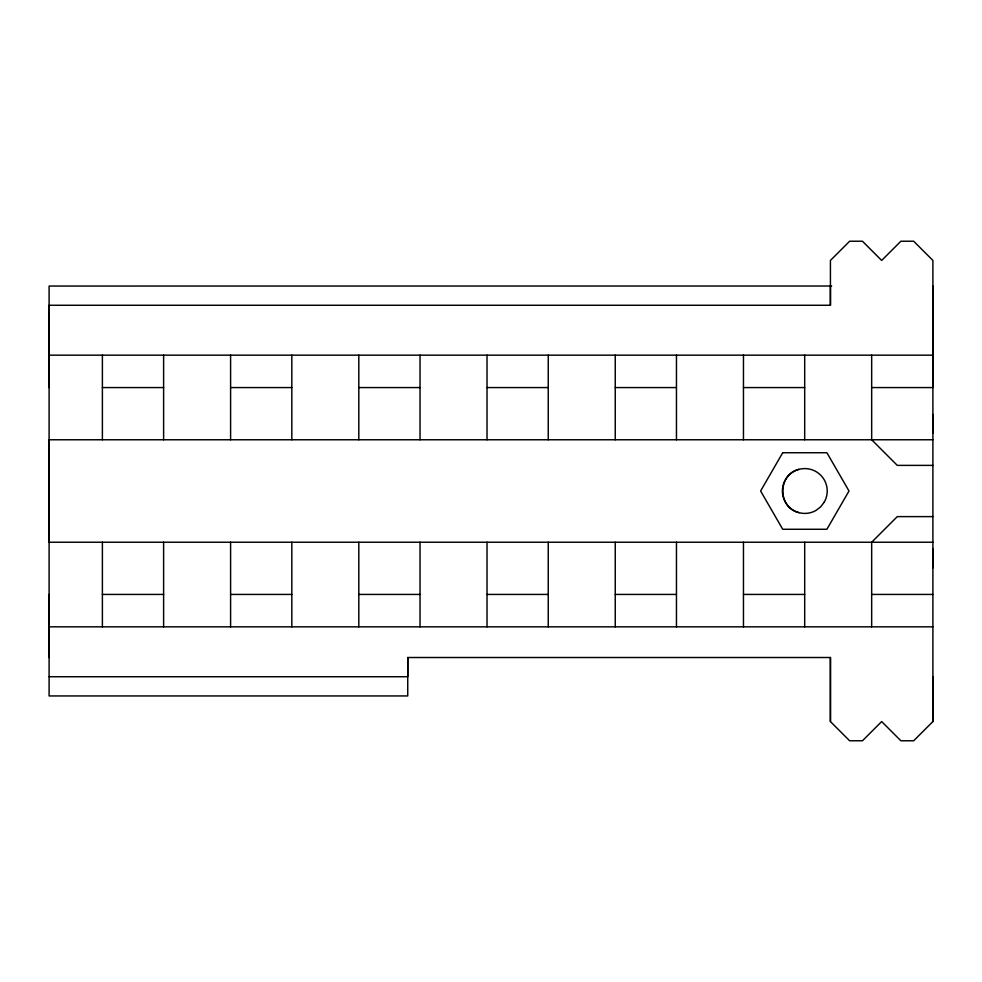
<?xml version="1.0" encoding="UTF-8"?>
<svg xmlns="http://www.w3.org/2000/svg" width="982" height="982" viewBox="0 0 982 982"><rect width="100%" height="100%" fill="white"/><g stroke="black" fill="none" stroke-linecap="round" stroke-linejoin="round"><path stroke-width="1.47" d="M49.1 594.429L49.1 695.943L407.739 695.943L407.739 657.51L830.428 657.51L830.428 721.561L849.639 740.772L862.454 740.772L881.664 721.561L900.875 740.772L913.677 740.772L932.9 721.561L932.9 286.02M49.1 387.571L49.1 305.267L830.428 305.267L830.428 260.439L849.639 241.228L862.454 241.228L881.664 260.439L900.875 241.228L913.69 241.228L932.9 260.439L932.9 387.571L871.672 387.571M932.9 721.561L932.9 676.733M932.9 414.478L932.9 433.037M830.428 286.057L830.428 305.267M799.004 469.347C777.474 474.097 777.474 507.915 799.004 512.653M831.631 286.02L49.1 286.057L49.1 657.51M49.1 355.165L932.9 355.165M102.386 387.571L163.613 387.571M230.598 387.571L291.826 387.571M358.811 387.571L420.038 387.571M487.023 387.571L548.251 387.571M615.248 387.571L676.463 387.571M743.46 387.571L804.688 387.571M932.9 439.764L49.1 439.764L49.1 542.236L932.9 542.236M932.9 465.382L897.29 465.382L871.672 439.764L871.672 355.165M932.9 516.618L897.29 516.618L871.672 542.236L871.672 626.835M102.386 594.429L163.613 594.429M230.598 594.429L291.826 594.429M358.811 594.429L420.038 594.429M487.023 594.429L548.251 594.429M615.248 594.429L676.463 594.429M743.46 594.429L804.688 594.429M871.672 594.429L932.9 594.429M49.1 626.835L932.9 626.835M49.1 676.733L407.739 676.733L407.739 657.523M932.888 548.975L932.9 567.854M830.428 657.51L830.428 721.561M804.688 355.165L804.688 439.764M804.688 542.236L804.688 626.835M743.46 355.165L743.46 439.764M743.46 542.236L743.46 626.835M676.463 355.165L676.463 439.764M676.463 542.236L676.463 626.835M615.248 355.165L615.248 439.764M615.248 542.236L615.248 626.835M548.251 355.165L548.251 439.764M548.251 542.236L548.251 626.835M487.023 355.165L487.023 439.764M487.023 542.236L487.023 626.835M420.038 355.165L420.038 439.764M420.038 542.236L420.038 626.835M358.811 355.165L358.811 439.764M358.811 542.236L358.811 626.835M291.826 355.165L291.826 439.764M291.826 542.236L291.826 626.835M230.598 355.165L230.598 439.764M230.598 542.236L230.598 626.835M163.613 355.165L163.613 439.764M163.613 542.236L163.613 626.835M102.386 355.165L102.386 439.764M102.386 542.236L102.386 626.835M782.715 452.739L760.62 491L782.715 529.273L826.905 529.273L849 491L826.905 452.739L782.715 452.739M824.217 502.207L820.657 506.847L816.017 510.419A22.414 22.414 0 0 1 782.74 494.891A22.414 22.414 0 0 1 808.702 468.93A22.414 22.414 0 0 1 824.217 502.207"/></g></svg>
